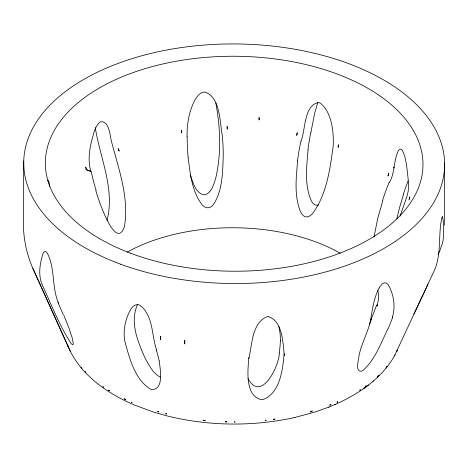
<?xml version="1.0" encoding="UTF-8"?>
<svg xmlns="http://www.w3.org/2000/svg" width="468" height="468" viewBox="0 0 468 468"><rect width="100%" height="100%" fill="white"/><g stroke="black" fill="none" stroke-linecap="round" stroke-linejoin="round"><path stroke-width="0.7" d="M23.745 160.974L23.4 223.277C23.388 238.768 26.694 254.194 32.859 268.398L70.165 351.006C83.052 376.646 108.12 393.658 133.813 404.785L153.241 411.998L167.339 415.988C208.898 426.219 252.825 426.693 294.618 417.544L294.863 417.485M444.302 225.178L444.6 162.981M187.071 136.732C186.878 123.453 189.177 109.711 196.028 98.181C197.771 95.624 200.023 93.003 203.165 92.249A5.476 4.534 -16.4 0 1 205.165 92.114C220.305 97.438 219.697 121.61 222.236 135.1A224.64 216.912 -13.6 0 1 223.248 155.557C222.651 171.92 222.739 189.955 213.66 204.253C212.49 205.733 211.009 207.108 209.143 207.611A5.195 4.932 -28.8 0 1 207.26 207.763C205.353 207.564 203.709 206.4 202.392 205.078C191.757 191.716 190.306 173.511 188.037 157.195M268.427 316.748A5.458 4.335 -15.1 0 0 266.625 316.865C251.766 323.464 252.188 344.898 248.806 358.617C247.625 370.72 245.138 396.542 261.635 399.643A5.166 3.048 -10.6 0 0 263.139 399.508C280.121 393.219 282.824 369.123 284.135 353.673C282.818 341.552 282.292 321.042 268.427 316.742M297.648 160.969C296.139 177.846 293.968 196.028 300.649 212.098C301.55 213.788 302.708 215.473 304.446 216.386A5.195 4.551 62.4 0 0 306.142 216.9C308.704 217.123 310.892 215.35 312.554 213.619C326.88 194.185 330.034 168.907 333.257 145.601C333.795 131.76 331.818 112.221 320.34 103.165A5.481 4.113 43.1 0 0 318.369 102.574C303.96 105.206 305.528 129.753 301.123 140.956M308.108 149.257C306.698 166.403 304.118 185.188 311.571 201.334C312.419 202.738 313.513 204.083 315.022 204.809A5.195 4.557 62.9 0 0 316.737 205.253L318.568 205.013M389.446 182.52C394.986 172.803 393.535 161.086 398.139 151.117C398.672 149.93 400.198 148.368 401.526 149.468A5.481 2.153 75.3 0 1 402.533 150.614L404.849 156.511L406.598 165.21L408.154 178.992L408.57 186.989L408.143 191.412L406.979 196.291L400.117 216.128M374.008 237.182L377.588 218.913L382.83 200.69M279.343 352.954C279.378 365.327 261.337 403.328 247.958 378.489M310.945 132.169L314.718 113.028L317.813 102.369M396.823 218.726L399.73 207.026L403.422 194.758M392.4 317.24C395.712 306.534 393.752 294.044 388.066 284.521C387.094 283.315 385.421 282.456 383.883 283.052A5.481 3.1 -59.2 0 0 382.315 283.936L380.186 286.34A11.407 6.464 -59.1 0 0 379.138 288.001M377.629 304.867L376.687 305.973C378.922 301.064 378.969 295.536 377.811 290.347M137.627 304.282C129.589 321.861 137.539 340.961 144.7 357.3C148.725 364.625 152.779 373.329 160.612 377.313M369.539 323.92L371.516 319.346M387.913 328.694C380.946 343.021 375.295 359.365 363.174 370.299A5.195 1.913 -46.2 0 1 361.694 371.13C354.551 372.733 358.962 358.576 358.997 355.867C361.267 343.647 367.866 332.812 370.457 320.709C372.434 309.635 373.745 298.069 379.144 288.007M440.101 249.9L442.658 242.752L443.605 236.27L443.231 220.873L442.529 216.555L442.079 217.035A5.481 0.603 -83.5 0 0 441.739 218.287C438.112 235.369 441.529 253.668 434.591 269.989L394.518 355.768M106.996 220.539C115.186 189.283 100.099 158.289 95.279 127.629M427.904 284.427L414.771 312.209M413.87 313.888L414.244 313.221M394.998 354.966C382.046 378.308 358.862 394.038 334.912 404.568M248.964 357.663L248.315 358.634L248.806 358.617M376.687 305.973L377.588 304.902M372.961 381.397L373.376 381.022M377.114 377.658L377.541 377.272M86.41 169.48L85.767 167.088L86.194 169.65L90.856 171.464C86.943 157.927 90.459 143.664 94.559 130.625C95.741 127.729 96.999 124.64 99.427 122.552A5.481 3.258 -61.8 0 1 100.994 121.674C110.109 121.545 109.857 137.358 111.934 143.161C119.071 170.258 129.256 198.274 124.418 226.682C115.239 252.784 96.73 194.466 95.864 190.809M363.326 388.838L368.503 385.024M294.618 417.544L315.689 411.828L329.068 407.008M328.706 407.16L335.293 404.41M394.155 167.134L393.424 167.369L394.056 167.918M284.099 355.516L284.579 355.446L284.135 353.673M86.194 169.65L90.856 171.464M70.452 351.579L32.859 268.398M58.529 303.059C51.538 287.217 55.37 268.375 47.18 252.936A5.481 1.983 72.6 0 0 46.168 251.825C44.846 250.713 43.419 252.422 43.015 253.609C39.833 263.554 37.972 274.962 42.231 284.889C51.363 304.493 59.085 325.061 70.955 343.231A5.195 0.918 59.2 0 0 71.838 344.243L72.92 344.799L73.306 343.734L72.253 338.089L69.042 328.284L63.952 315.397M190.166 175.114C193.027 181.923 195.302 193.185 203.989 194.828A5.201 4.937 -29.1 0 0 205.68 194.594C212.074 191.956 213.753 183.918 215.754 178.086C221.469 153.463 220.393 127.618 215.795 102.89M156.575 350.099C151.538 335.404 153.446 315.315 139.821 305.235A5.481 3.943 40.6 0 0 137.844 304.674C135.234 304.393 132.97 306.236 131.49 308.196C125.564 317.714 122.967 329.659 124.687 340.786C129.472 357.786 134.334 379.045 150.38 389.048A5.195 2.679 30.1 0 0 152.246 389.563C164.484 388.949 159.886 368.263 159.272 360.898M278.899 326.582L280.127 333.596L280.478 340.71M49.579 186.755C49.081 185.954 49.45 179.115 47.619 180.56A5.481 0.766 -86.1 0 0 47.496 180.911M127.226 252.088A151.527 86.258 0.3 0 1 340.283 253.258M96.127 190.622A224.722 153.048 -85.3 0 1 91.143 171.306M57.927 302.539A225.26 48.789 54.9 0 1 63.367 314.853M156.353 350.052A225.237 117.667 24.5 0 1 159.085 360.851M280.35 340.733A224.728 123.938 -16.7 0 1 279.139 352.983M382.531 200.433A224.716 138.294 89.6 0 1 389.183 182.233M297.508 160.939A224.716 205.815 57.4 0 1 301 140.915M188.136 157.184A224.716 211.454 -45.6 0 1 187.182 136.726M392.751 316.988A225.26 67.509 -48.9 0 1 388.288 328.442M376.114 306.405A224.722 65.555 -49.5 0 1 370.89 319.767M403.235 194.594A225.231 136.984 89.9 0 1 408.055 181.011M308.026 149.239A225.213 205.575 58.4 0 1 310.875 132.146M438.089 254.569A225.272 32.468 -71.1 0 1 440.019 250.45M259.009 117.79L258.985 120.048L259.477 117.831L259.009 117.79M234.69 421.838L234.684 422.288L235.211 421.832L234.69 421.838M181.496 130.367L181.362 132.988L181.719 132.924L181.496 130.367M338.428 144.869L338.259 147.478L337.954 147.356L338.428 144.869M160.805 336.322L160.506 339.628L160.471 336.258L160.805 336.322M297.209 132.83L296.917 135.375L296.566 135.305L297.209 132.83M266.052 420.135L265.988 420.586L265.169 420.217L266.052 420.135M273.757 419.193L273.681 419.65L274.973 419.012L273.757 419.193M409.775 197.022L409.102 199.485L409.775 197.022M388.697 173.534L388.001 175.898L388.697 173.534M310.641 411.489L310.495 411.957L312.408 410.951L310.641 411.489M330.888 404.598L330.712 405.077L329.589 405.089L330.888 404.598M337.235 401.953L337.048 402.433L337.697 401.737L337.235 401.953M397.355 350.286L396.905 351.234L397.355 350.286M360.237 389.762L360.009 390.271L359.681 390.101L360.237 389.762M365.332 386.352L365.093 386.866L366.151 385.749L365.332 386.352M378.858 375.354L377.67 376.424L378.858 375.354M386.316 367.462L386.036 368.006L387.171 366.38L386.316 367.462M131.947 402.316L131.76 402.65L131.584 402.17L131.947 402.316M119.17 150.907L118.872 151.035L118.369 148.561L119.17 150.907M166.707 413.823L165.725 414.028L165.608 413.566L166.707 413.823M205.195 420.381L203.334 420.656L203.282 420.2L205.195 420.381M227.518 128.928L227.144 128.928L227.126 126.354L227.518 128.928M85.773 372.317L85.205 371.767L85.773 372.317M226.799 421.738L225.166 421.68L226.81 422.189L226.799 421.738M184.778 340.558L184.433 340.505L184.79 343.927L184.778 340.558M109.524 390.798L108.453 390.534L108.231 390.031L109.524 390.798M158.447 411.647L157.587 411.39L158.582 412.115L158.447 411.647M125.383 399.368L124.084 398.724L125.57 399.859L125.383 399.368M103.042 386.626L103.276 387.141L103.042 386.626M81.526 367.784L81.081 367.245L81.795 368.328L81.526 367.784M68.486 347.233L67.825 345.653L68.486 347.233M130.385 253.159A188.803 107.482 0.3 0 0 422.651 170.674A188.803 107.482 0.3 0 0 149.468 67.374A188.803 107.482 0.3 0 0 130.385 253.159M120.639 264.215A210.454 119.808 0.3 0 0 444.389 170.013A210.454 119.808 0.3 0 0 137.469 56.985A210.454 119.808 0.3 0 0 120.639 264.215"/></g></svg>
